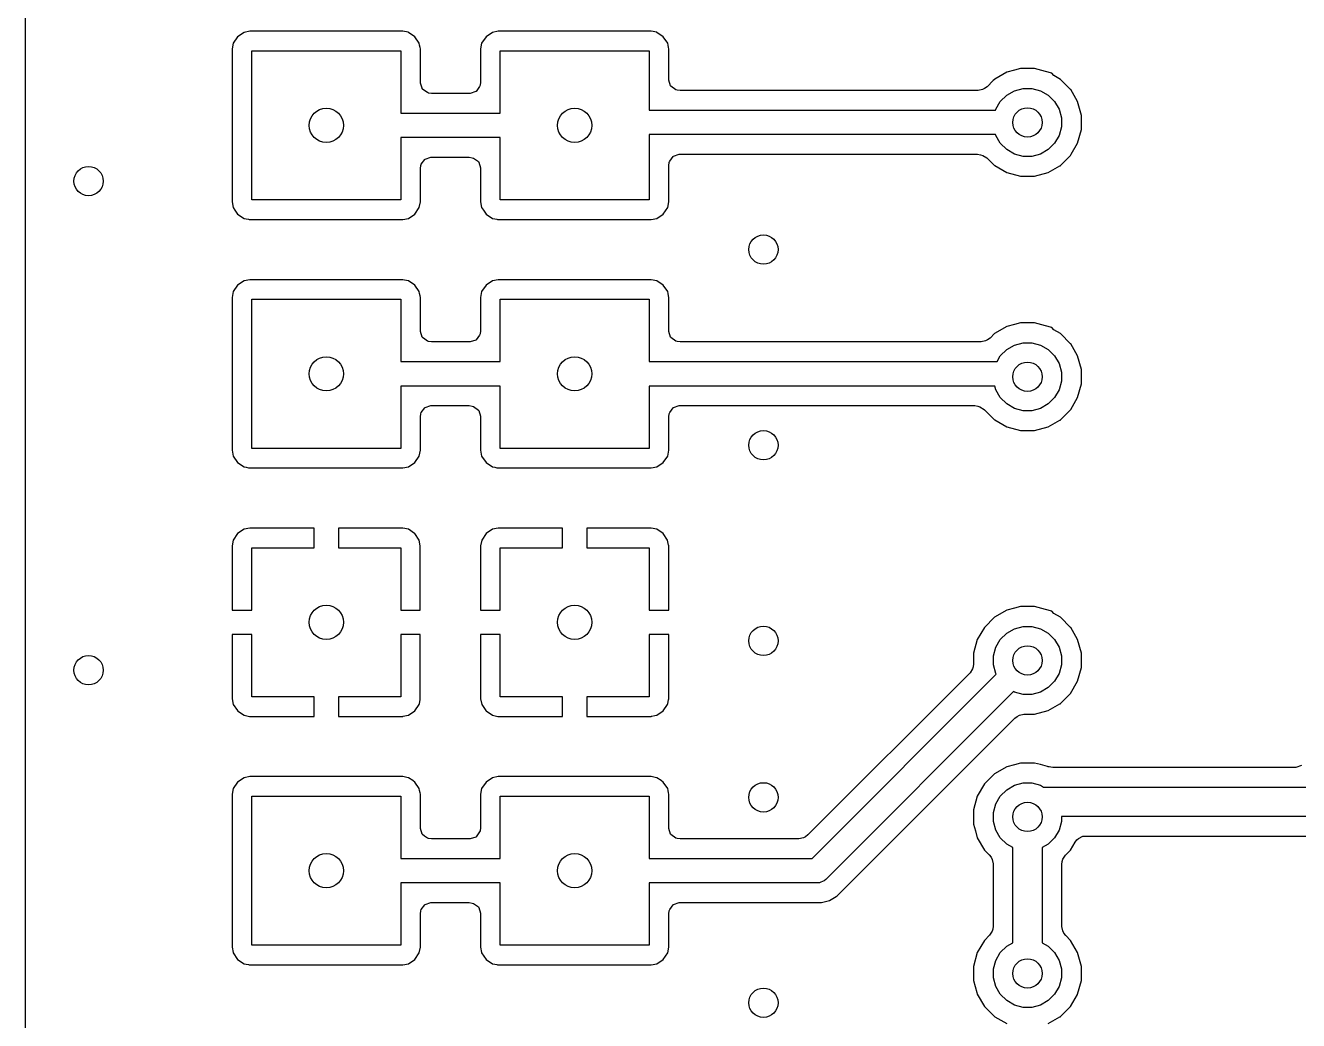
# Model space of a CAD drawing. Header units: inches. Extents: x 4.87 to 6.82, y -5.11 to -3.16.
# Drawn here: x 4.868 to 5.381, y -4.637 to -4.237 of the extents above; entities that cross this region are included whole.
import ezdxf

# ---------------------------------------------------------------- set-up
doc = ezdxf.new("R2010")
doc.units = ezdxf.units.IN
doc.header["$MEASUREMENT"] = 0
doc.layers.add('BLACK', color=250, linetype='CONTINUOUS')

msp = doc.modelspace()

# ---------------------------------------------------------------- linework, layer by layer
at = {"layer": 'BLACK', "linetype": 'CONTINUOUS'}
for p, q in [((4.86829, -4.24599), (4.86829, -4.14599)), ((4.95368, -4.24108), (4.95193, -4.24369)), ((4.95629, -4.23934), (4.95368, -4.24108)), ((4.95368, -4.24108), (4.95368, -4.24108)), ((4.95859, -4.23888), (4.95629, -4.23934)), ((4.95629, -4.23934), (4.95629, -4.23934)), ((5.02015, -4.23888), (4.95859, -4.23888)), ((4.95859, -4.23888), (4.95859, -4.23888)), ((4.95859, -4.23888), (4.95859, -4.23888)), ((5.02238, -4.23932), (5.02015, -4.23888)), ((5.02015, -4.23888), (5.02015, -4.23888)), ((5.02015, -4.23888), (5.02015, -4.23888)), ((5.02015, -4.23888), (5.02015, -4.23888)), ((5.02015, -4.23888), (5.02015, -4.23888)), ((5.02244, -4.23933), (5.02238, -4.23932)), ((5.02245, -4.23934), (5.02244, -4.23933)), ((5.02506, -4.24108), (5.02245, -4.23934)), ((5.02245, -4.23934), (5.02245, -4.23934)), ((5.02681, -4.24369), (5.02506, -4.24108)), ((5.02506, -4.24108), (5.02506, -4.24108)), ((5.02506, -4.24108), (5.02506, -4.24108)), ((5.05368, -4.24108), (5.05193, -4.24369)), ((5.05629, -4.23934), (5.05368, -4.24108)), ((5.05368, -4.24108), (5.05368, -4.24108)), ((5.05859, -4.23888), (5.05629, -4.23934)), ((5.05629, -4.23934), (5.05629, -4.23934)), ((5.12015, -4.23888), (5.05859, -4.23888)), ((5.05859, -4.23888), (5.05859, -4.23888)), ((5.05859, -4.23888), (5.05859, -4.23888)), ((5.12238, -4.23932), (5.12015, -4.23888)), ((5.12015, -4.23888), (5.12015, -4.23888)), ((5.12015, -4.23888), (5.12015, -4.23888)), ((5.12015, -4.23888), (5.12015, -4.23888)), ((5.12015, -4.23888), (5.12015, -4.23888)), ((5.12244, -4.23933), (5.12238, -4.23932)), ((5.12245, -4.23934), (5.12244, -4.23933)), ((5.12506, -4.24108), (5.12245, -4.23934)), ((5.12245, -4.23934), (5.12245, -4.23934)), ((5.12681, -4.24369), (5.12506, -4.24108)), ((5.12506, -4.24108), (5.12506, -4.24108)), ((5.12506, -4.24108), (5.12506, -4.24108)), ((4.86829, -4.34599), (4.86829, -4.24599)), ((4.95193, -4.24369), (4.95148, -4.24599)), ((4.95148, -4.24599), (4.95148, -4.30755)), ((4.95193, -4.24369), (4.95193, -4.24369)), ((4.95937, -4.30677), (4.95937, -4.24677)), ((4.95937, -4.24677), (5.01937, -4.24677)), ((5.01937, -4.24677), (5.01937, -4.27185)), ((5.02695, -4.24444), (5.02681, -4.24369)), ((5.02715, -4.24544), (5.02695, -4.24444)), ((5.02726, -4.24599), (5.02715, -4.24544)), ((5.02715, -4.24544), (5.02715, -4.24544)), ((5.02726, -4.25973), (5.02726, -4.24599)), ((5.02726, -4.24599), (5.02726, -4.24599)), ((5.02726, -4.24599), (5.02726, -4.24599)), ((5.05193, -4.24369), (5.05148, -4.24599)), ((5.05148, -4.24599), (5.05148, -4.25944)), ((5.05193, -4.24369), (5.05193, -4.24369)), ((5.05937, -4.27185), (5.05937, -4.24677)), ((5.05937, -4.24677), (5.11937, -4.24677)), ((5.11937, -4.24677), (5.11937, -4.27067)), ((5.12695, -4.24444), (5.12681, -4.24369)), ((5.12715, -4.24544), (5.12695, -4.24444)), ((5.12726, -4.24599), (5.12715, -4.24544)), ((5.12715, -4.24544), (5.12715, -4.24544)), ((5.12726, -4.25855), (5.12726, -4.24599)), ((5.12726, -4.24599), (5.12726, -4.24599)), ((5.12726, -4.24599), (5.12726, -4.24599)), ((5.12801, -4.26084), (5.12726, -4.25855)), ((5.25835, -4.25825), (5.25788, -4.25871)), ((5.25845, -4.25819), (5.25835, -4.25825)), ((5.25835, -4.25825), (5.25835, -4.25825)), ((5.25835, -4.25825), (5.25835, -4.25825)), ((5.25835, -4.25825), (5.25835, -4.25825)), ((5.26329, -4.25539), (5.25845, -4.25819)), ((5.25845, -4.25819), (5.25845, -4.25819)), ((5.26637, -4.25457), (5.26329, -4.25539)), ((5.26329, -4.25539), (5.26329, -4.25539)), ((5.2688, -4.25392), (5.26637, -4.25457)), ((5.26637, -4.25457), (5.26637, -4.25457)), ((5.27451, -4.25392), (5.2688, -4.25392)), ((5.27885, -4.25508), (5.27451, -4.25392)), ((5.27451, -4.25392), (5.27451, -4.25392)), ((5.28145, -4.25578), (5.27885, -4.25508)), ((5.27885, -4.25508), (5.27885, -4.25508)), ((5.28227, -4.2567), (5.28145, -4.25578)), ((5.28496, -4.25825), (5.28227, -4.2567)), ((5.289, -4.26228), (5.28496, -4.25825)), ((5.28496, -4.25825), (5.28496, -4.25825)), ((5.28496, -4.25825), (5.28496, -4.25825)), ((5.02794, -4.26183), (5.02726, -4.25973)), ((5.02801, -4.26203), (5.02794, -4.26183)), ((5.02813, -4.26219), (5.02801, -4.26203)), ((5.02903, -4.26284), (5.02813, -4.26219)), ((5.02813, -4.26219), (5.02813, -4.26219)), ((5.03007, -4.2636), (5.02903, -4.26284)), ((5.03057, -4.26377), (5.03007, -4.2636)), ((5.03007, -4.2636), (5.03007, -4.2636)), ((5.03007, -4.2636), (5.03007, -4.2636)), ((5.03007, -4.2636), (5.03007, -4.2636)), ((5.03178, -4.26396), (5.03057, -4.26377)), ((5.04955, -4.26321), (5.04725, -4.26396)), ((5.04971, -4.26309), (5.04955, -4.26321)), ((5.05112, -4.26115), (5.04971, -4.26309)), ((5.05129, -4.26065), (5.05112, -4.26115)), ((5.05148, -4.25944), (5.05129, -4.26065)), ((5.12813, -4.26101), (5.12801, -4.26084)), ((5.13007, -4.26242), (5.12813, -4.26101)), ((5.12813, -4.26101), (5.12813, -4.26101)), ((5.13057, -4.26258), (5.13007, -4.26242)), ((5.13178, -4.26278), (5.13057, -4.26258)), ((5.25178, -4.26278), (5.13178, -4.26278)), ((5.25355, -4.26235), (5.25178, -4.26278)), ((5.25441, -4.26191), (5.25355, -4.26235)), ((5.2554, -4.2612), (5.25441, -4.26191)), ((5.25788, -4.25871), (5.2554, -4.2612)), ((5.25788, -4.25871), (5.25788, -4.25871)), ((5.26327, -4.26466), (5.26638, -4.26286)), ((5.26638, -4.26286), (5.26985, -4.26193)), ((5.26985, -4.26193), (5.27345, -4.26193)), ((5.27345, -4.26193), (5.27693, -4.26286)), ((5.27693, -4.26286), (5.28004, -4.26466)), ((5.28905, -4.26238), (5.289, -4.26228)), ((5.289, -4.26228), (5.289, -4.26228)), ((5.289, -4.26228), (5.289, -4.26228)), ((5.29179, -4.26712), (5.28905, -4.26238)), ((5.28905, -4.26238), (5.28905, -4.26238)), ((5.04725, -4.26396), (5.03178, -4.26396)), ((5.25892, -4.27032), (5.26072, -4.2672)), ((5.26072, -4.2672), (5.26327, -4.26466)), ((5.28004, -4.26466), (5.28259, -4.2672)), ((5.28259, -4.2672), (5.28438, -4.27032)), ((5.29184, -4.2672), (5.29179, -4.26712)), ((5.29185, -4.26722), (5.29184, -4.2672)), ((5.29333, -4.27274), (5.29185, -4.26722)), ((5.29185, -4.26722), (5.29185, -4.26722)), ((5.29185, -4.26722), (5.29185, -4.26722)), ((5.29185, -4.26722), (5.29185, -4.26722)), ((5.01937, -4.27185), (5.05937, -4.27185)), ((5.11937, -4.27067), (5.25883, -4.27067)), ((5.25883, -4.27067), (5.25892, -4.27032)), ((5.28438, -4.27032), (5.28532, -4.27379)), ((5.28532, -4.27379), (5.28532, -4.27739)), ((5.29333, -4.27844), (5.29333, -4.27274)), ((5.28532, -4.27739), (5.28438, -4.28086)), ((5.29185, -4.28396), (5.29333, -4.27844)), ((5.05937, -4.28169), (5.01937, -4.28169)), ((5.01937, -4.28169), (5.01937, -4.30677)), ((5.05937, -4.30677), (5.05937, -4.28169)), ((5.25883, -4.28051), (5.11937, -4.28051)), ((5.11937, -4.28051), (5.11937, -4.30677)), ((5.25892, -4.28086), (5.25883, -4.28051)), ((5.26072, -4.28398), (5.25892, -4.28086)), ((5.26327, -4.28652), (5.26072, -4.28398)), ((5.28259, -4.28398), (5.28004, -4.28652)), ((5.28438, -4.28086), (5.28259, -4.28398)), ((5.28928, -4.28841), (5.29185, -4.28396)), ((5.29185, -4.28396), (5.29185, -4.28396)), ((5.29185, -4.28396), (5.29185, -4.28396)), ((5.12762, -4.29122), (5.12903, -4.28927)), ((5.12903, -4.28927), (5.12906, -4.28925)), ((5.12906, -4.28925), (5.1292, -4.28915)), ((5.1292, -4.28915), (5.13149, -4.28841)), ((5.13149, -4.28841), (5.25159, -4.28841)), ((5.25159, -4.28841), (5.25279, -4.2886)), ((5.25279, -4.2886), (5.2537, -4.28889)), ((5.2537, -4.28889), (5.25526, -4.28984)), ((5.26638, -4.28832), (5.26327, -4.28652)), ((5.26985, -4.28925), (5.26638, -4.28832)), ((5.27345, -4.28925), (5.26985, -4.28925)), ((5.27693, -4.28832), (5.27345, -4.28925)), ((5.28004, -4.28652), (5.27693, -4.28832)), ((5.28532, -4.29257), (5.289, -4.2889)), ((5.289, -4.2889), (5.28928, -4.28841)), ((5.02726, -4.2941), (5.02745, -4.2929)), ((5.02726, -4.30755), (5.02726, -4.2941)), ((5.02745, -4.2929), (5.02756, -4.29257)), ((5.02756, -4.29257), (5.02762, -4.2924)), ((5.02762, -4.2924), (5.02903, -4.29045)), ((5.02903, -4.29045), (5.02906, -4.29043)), ((5.02906, -4.29043), (5.0292, -4.29033)), ((5.0292, -4.29033), (5.03149, -4.28959)), ((5.03149, -4.28959), (5.04696, -4.28959)), ((5.04696, -4.28959), (5.04817, -4.28978)), ((5.04817, -4.28978), (5.04867, -4.28994)), ((5.04867, -4.28994), (5.05061, -4.29136)), ((5.05061, -4.29136), (5.05073, -4.29152)), ((5.05073, -4.29152), (5.05148, -4.29381)), ((5.05148, -4.29381), (5.05148, -4.30755)), ((5.12726, -4.29292), (5.12745, -4.29172)), ((5.12726, -4.30755), (5.12726, -4.29292)), ((5.12745, -4.29172), (5.12757, -4.29136)), ((5.12757, -4.29136), (5.12762, -4.29122)), ((5.25526, -4.28984), (5.25835, -4.29293)), ((5.25835, -4.29293), (5.25837, -4.29295)), ((5.25837, -4.29295), (5.25845, -4.29299)), ((5.25845, -4.29299), (5.26329, -4.29579)), ((5.28002, -4.29579), (5.28472, -4.29307)), ((5.28472, -4.29307), (5.28483, -4.29302)), ((5.28483, -4.29302), (5.28486, -4.293)), ((5.28486, -4.293), (5.28506, -4.29288)), ((5.28506, -4.29288), (5.28511, -4.29285)), ((5.28511, -4.29285), (5.28532, -4.29257)), ((5.26329, -4.29579), (5.26329, -4.29579)), ((5.26329, -4.29579), (5.26329, -4.29579)), ((5.26329, -4.29579), (5.2688, -4.29726)), ((5.2688, -4.29726), (5.2688, -4.29726)), ((5.2688, -4.29726), (5.27451, -4.29726)), ((5.27451, -4.29726), (5.28002, -4.29579)), ((5.27451, -4.29726), (5.27451, -4.29726)), ((5.28002, -4.29579), (5.28002, -4.29579)), ((5.28002, -4.29579), (5.28002, -4.29579)), ((5.28002, -4.29579), (5.28002, -4.29579)), ((4.95148, -4.30755), (4.95193, -4.30985)), ((4.95193, -4.30985), (4.95193, -4.30985)), ((4.95193, -4.30985), (4.95193, -4.30985)), ((4.95193, -4.30985), (4.95193, -4.30985)), ((4.95193, -4.30985), (4.95193, -4.30985)), ((4.95193, -4.30985), (4.95263, -4.31089)), ((5.01937, -4.30677), (4.95937, -4.30677)), ((5.02506, -4.31246), (5.02681, -4.30985)), ((5.02681, -4.30985), (5.02726, -4.30755)), ((5.05148, -4.30755), (5.05193, -4.30985)), ((5.05193, -4.30985), (5.05193, -4.30985)), ((5.05193, -4.30985), (5.05193, -4.30985)), ((5.05193, -4.30985), (5.05193, -4.30985)), ((5.05193, -4.30985), (5.05193, -4.30985)), ((5.05193, -4.30985), (5.05263, -4.31089)), ((5.11937, -4.30677), (5.05937, -4.30677)), ((5.12506, -4.31246), (5.12681, -4.30985)), ((5.12681, -4.30985), (5.12726, -4.30755)), ((4.95263, -4.31089), (4.95368, -4.31246)), ((4.95368, -4.31246), (4.95629, -4.31421)), ((4.95629, -4.31421), (4.95717, -4.31438)), ((4.95717, -4.31438), (4.95804, -4.31456)), ((4.95804, -4.31456), (4.95804, -4.31456)), ((4.95804, -4.31456), (4.95835, -4.31462)), ((4.95835, -4.31462), (4.95844, -4.31464)), ((4.95844, -4.31464), (4.95852, -4.31465)), ((4.95852, -4.31465), (4.95859, -4.31467)), ((4.95859, -4.31467), (4.95859, -4.31467)), ((4.95859, -4.31467), (4.95859, -4.31467)), ((4.95859, -4.31467), (5.02015, -4.31467)), ((5.02015, -4.31467), (5.02245, -4.31421)), ((5.02015, -4.31467), (5.02015, -4.31467)), ((5.02245, -4.31421), (5.02506, -4.31246)), ((5.05263, -4.31089), (5.05368, -4.31246)), ((5.05368, -4.31246), (5.05629, -4.31421)), ((5.05629, -4.31421), (5.05717, -4.31438)), ((5.05717, -4.31438), (5.05804, -4.31456)), ((5.05804, -4.31456), (5.05804, -4.31456)), ((5.05804, -4.31456), (5.05835, -4.31462)), ((5.05835, -4.31462), (5.05844, -4.31464)), ((5.05844, -4.31464), (5.05852, -4.31465)), ((5.05852, -4.31465), (5.05859, -4.31467)), ((5.05859, -4.31467), (5.05859, -4.31467)), ((5.05859, -4.31467), (5.05859, -4.31467)), ((5.05859, -4.31467), (5.12015, -4.31467)), ((5.12015, -4.31467), (5.12245, -4.31421)), ((5.12015, -4.31467), (5.12015, -4.31467)), ((5.12245, -4.31421), (5.12506, -4.31246)), ((4.95629, -4.33934), (4.95368, -4.34108)), ((4.95859, -4.33888), (4.95629, -4.33934)), ((4.95629, -4.33934), (4.95629, -4.33934)), ((5.02015, -4.33888), (4.95859, -4.33888)), ((4.95859, -4.33888), (4.95859, -4.33888)), ((4.95859, -4.33888), (4.95859, -4.33888)), ((5.02238, -4.33932), (5.02015, -4.33888)), ((5.02015, -4.33888), (5.02015, -4.33888)), ((5.02015, -4.33888), (5.02015, -4.33888)), ((5.02015, -4.33888), (5.02015, -4.33888)), ((5.02015, -4.33888), (5.02015, -4.33888)), ((5.02244, -4.33933), (5.02238, -4.33932)), ((5.02245, -4.33934), (5.02244, -4.33933)), ((5.02506, -4.34108), (5.02245, -4.33934)), ((5.02245, -4.33934), (5.02245, -4.33934)), ((5.05629, -4.33934), (5.05368, -4.34108)), ((5.05859, -4.33888), (5.05629, -4.33934)), ((5.05629, -4.33934), (5.05629, -4.33934)), ((5.12015, -4.33888), (5.05859, -4.33888)), ((5.05859, -4.33888), (5.05859, -4.33888)), ((5.05859, -4.33888), (5.05859, -4.33888)), ((5.12238, -4.33932), (5.12015, -4.33888)), ((5.12015, -4.33888), (5.12015, -4.33888)), ((5.12015, -4.33888), (5.12015, -4.33888)), ((5.12015, -4.33888), (5.12015, -4.33888)), ((5.12015, -4.33888), (5.12015, -4.33888)), ((5.12244, -4.33933), (5.12238, -4.33932)), ((5.12245, -4.33934), (5.12244, -4.33933)), ((5.12506, -4.34108), (5.12245, -4.33934)), ((5.12245, -4.33934), (5.12245, -4.33934)), ((4.95193, -4.34369), (4.95148, -4.34599)), ((4.95368, -4.34108), (4.95193, -4.34369)), ((4.95193, -4.34369), (4.95193, -4.34369)), ((4.95368, -4.34108), (4.95368, -4.34108)), ((5.02681, -4.34369), (5.02506, -4.34108)), ((5.02506, -4.34108), (5.02506, -4.34108)), ((5.02506, -4.34108), (5.02506, -4.34108)), ((5.02695, -4.34444), (5.02681, -4.34369)), ((5.02715, -4.34544), (5.02695, -4.34444)), ((5.02726, -4.34599), (5.02715, -4.34544)), ((5.02715, -4.34544), (5.02715, -4.34544)), ((5.05193, -4.34369), (5.05148, -4.34599)), ((5.05368, -4.34108), (5.05193, -4.34369)), ((5.05193, -4.34369), (5.05193, -4.34369)), ((5.05368, -4.34108), (5.05368, -4.34108)), ((5.12681, -4.34369), (5.12506, -4.34108)), ((5.12506, -4.34108), (5.12506, -4.34108)), ((5.12506, -4.34108), (5.12506, -4.34108)), ((5.12695, -4.34444), (5.12681, -4.34369)), ((5.12715, -4.34544), (5.12695, -4.34444)), ((5.12726, -4.34599), (5.12715, -4.34544)), ((5.12715, -4.34544), (5.12715, -4.34544)), ((4.86829, -4.446), (4.86829, -4.34599)), ((4.95148, -4.34599), (4.95148, -4.40755)), ((4.95937, -4.40677), (4.95937, -4.34677)), ((4.95937, -4.34677), (5.01937, -4.34677)), ((5.01937, -4.34677), (5.01937, -4.37185)), ((5.02726, -4.35973), (5.02726, -4.34599)), ((5.02726, -4.34599), (5.02726, -4.34599)), ((5.02726, -4.34599), (5.02726, -4.34599)), ((5.05148, -4.34599), (5.05148, -4.35944)), ((5.05937, -4.37185), (5.05937, -4.34677)), ((5.05937, -4.34677), (5.11937, -4.34677)), ((5.11937, -4.34677), (5.11937, -4.37185)), ((5.12726, -4.35973), (5.12726, -4.34599)), ((5.12726, -4.34599), (5.12726, -4.34599)), ((5.12726, -4.34599), (5.12726, -4.34599)), ((5.02801, -4.36203), (5.02726, -4.35973)), ((5.05112, -4.36115), (5.04971, -4.36309)), ((5.05129, -4.36065), (5.05112, -4.36115)), ((5.05148, -4.35944), (5.05129, -4.36065)), ((5.12801, -4.36203), (5.12726, -4.35973)), ((5.25835, -4.36061), (5.25658, -4.36238)), ((5.26329, -4.35776), (5.25835, -4.36061)), ((5.25835, -4.36061), (5.25835, -4.36061)), ((5.26637, -4.35693), (5.26329, -4.35776)), ((5.26329, -4.35776), (5.26329, -4.35776)), ((5.2688, -4.35628), (5.26637, -4.35693)), ((5.26637, -4.35693), (5.26637, -4.35693)), ((5.27451, -4.35628), (5.2688, -4.35628)), ((5.27885, -4.35744), (5.27451, -4.35628)), ((5.27451, -4.35628), (5.27451, -4.35628)), ((5.28145, -4.35814), (5.27885, -4.35744)), ((5.27885, -4.35744), (5.27885, -4.35744)), ((5.28227, -4.35906), (5.28145, -4.35814)), ((5.28496, -4.36061), (5.28227, -4.35906)), ((5.289, -4.36465), (5.28496, -4.36061)), ((5.28496, -4.36061), (5.28496, -4.36061)), ((5.28496, -4.36061), (5.28496, -4.36061)), ((5.02813, -4.36219), (5.02801, -4.36203)), ((5.02903, -4.36284), (5.02813, -4.36219)), ((5.02813, -4.36219), (5.02813, -4.36219)), ((5.03007, -4.3636), (5.02903, -4.36284)), ((5.03057, -4.36377), (5.03007, -4.3636)), ((5.03007, -4.3636), (5.03007, -4.3636)), ((5.03007, -4.3636), (5.03007, -4.3636)), ((5.03007, -4.3636), (5.03007, -4.3636)), ((5.03178, -4.36396), (5.03057, -4.36377)), ((5.04725, -4.36396), (5.03178, -4.36396)), ((5.04955, -4.36321), (5.04725, -4.36396)), ((5.04971, -4.36309), (5.04955, -4.36321)), ((5.12813, -4.36219), (5.12801, -4.36203)), ((5.13007, -4.3636), (5.12813, -4.36219)), ((5.12813, -4.36219), (5.12813, -4.36219)), ((5.13057, -4.36377), (5.13007, -4.3636)), ((5.13178, -4.36396), (5.13057, -4.36377)), ((5.25296, -4.36396), (5.13178, -4.36396)), ((5.25473, -4.36353), (5.25296, -4.36396)), ((5.25559, -4.3631), (5.25473, -4.36353)), ((5.25658, -4.36238), (5.25559, -4.3631)), ((5.26327, -4.36702), (5.26638, -4.36522)), ((5.26638, -4.36522), (5.26985, -4.36429)), ((5.26985, -4.36429), (5.27345, -4.36429)), ((5.27345, -4.36429), (5.27693, -4.36522)), ((5.27693, -4.36522), (5.28004, -4.36702)), ((5.28905, -4.36475), (5.289, -4.36465)), ((5.289, -4.36465), (5.289, -4.36465)), ((5.289, -4.36465), (5.289, -4.36465)), ((5.29179, -4.36948), (5.28905, -4.36475)), ((5.28905, -4.36475), (5.28905, -4.36475)), ((5.2594, -4.37185), (5.26072, -4.36956)), ((5.26072, -4.36956), (5.26327, -4.36702)), ((5.28004, -4.36702), (5.28259, -4.36956)), ((5.28259, -4.36956), (5.28438, -4.37268)), ((5.29184, -4.36956), (5.29179, -4.36948)), ((5.29185, -4.36959), (5.29184, -4.36956)), ((5.29333, -4.3751), (5.29185, -4.36959)), ((5.29185, -4.36959), (5.29185, -4.36959)), ((5.29185, -4.36959), (5.29185, -4.36959)), ((5.29185, -4.36959), (5.29185, -4.36959)), ((5.01937, -4.37185), (5.05937, -4.37185)), ((5.11937, -4.37185), (5.2594, -4.37185)), ((5.28438, -4.37268), (5.28532, -4.37615)), ((5.28532, -4.37615), (5.28532, -4.37975)), ((5.29333, -4.38081), (5.29333, -4.3751)), ((5.28532, -4.37975), (5.28438, -4.38323)), ((5.29185, -4.38632), (5.29333, -4.38081)), ((5.05937, -4.38169), (5.01937, -4.38169)), ((5.01937, -4.38169), (5.01937, -4.40677)), ((5.05937, -4.40677), (5.05937, -4.38169)), ((5.25851, -4.38169), (5.11937, -4.38169)), ((5.11937, -4.38169), (5.11937, -4.40677)), ((5.25892, -4.38323), (5.25851, -4.38169)), ((5.26072, -4.38634), (5.25892, -4.38323)), ((5.26327, -4.38888), (5.26072, -4.38634)), ((5.28259, -4.38634), (5.28004, -4.38888)), ((5.28438, -4.38323), (5.28259, -4.38634)), ((5.28907, -4.39113), (5.29185, -4.38632)), ((5.29185, -4.38632), (5.29185, -4.38632)), ((5.29185, -4.38632), (5.29185, -4.38632)), ((5.02762, -4.3924), (5.02903, -4.39045)), ((5.02903, -4.39045), (5.02906, -4.39043)), ((5.02906, -4.39043), (5.0292, -4.39033)), ((5.0292, -4.39033), (5.03149, -4.38959)), ((5.03149, -4.38959), (5.04696, -4.38959)), ((5.04696, -4.38959), (5.04817, -4.38978)), ((5.04817, -4.38978), (5.04867, -4.38994)), ((5.04867, -4.38994), (5.05061, -4.39136)), ((5.05061, -4.39136), (5.05073, -4.39152)), ((5.05073, -4.39152), (5.05148, -4.39381)), ((5.12762, -4.3924), (5.12903, -4.39045)), ((5.12903, -4.39045), (5.12906, -4.39043)), ((5.12906, -4.39043), (5.1292, -4.39033)), ((5.1292, -4.39033), (5.13149, -4.38959)), ((5.13149, -4.38959), (5.25049, -4.38959)), ((5.25049, -4.38959), (5.25169, -4.38978)), ((5.25169, -4.38978), (5.25252, -4.39005)), ((5.25252, -4.39005), (5.25417, -4.39113)), ((5.25417, -4.39113), (5.25417, -4.39112)), ((5.25417, -4.39112), (5.25421, -4.39116)), ((5.25421, -4.39116), (5.25424, -4.39118)), ((5.25424, -4.39118), (5.25427, -4.39121)), ((5.25427, -4.39121), (5.2543, -4.39125)), ((5.2543, -4.39125), (5.25431, -4.39126)), ((5.25431, -4.39126), (5.25431, -4.39126)), ((5.25431, -4.39126), (5.25431, -4.39126)), ((5.25431, -4.39126), (5.25431, -4.39126)), ((5.25431, -4.39126), (5.25835, -4.3953)), ((5.26638, -4.39068), (5.26327, -4.38888)), ((5.26985, -4.39161), (5.26638, -4.39068)), ((5.27345, -4.39161), (5.26985, -4.39161)), ((5.27693, -4.39068), (5.27345, -4.39161)), ((5.28004, -4.38888), (5.27693, -4.39068)), ((5.28532, -4.39493), (5.289, -4.39126)), ((5.289, -4.39126), (5.28907, -4.39113)), ((5.02726, -4.3941), (5.02745, -4.3929)), ((5.02726, -4.40755), (5.02726, -4.3941)), ((5.02745, -4.3929), (5.02762, -4.3924)), ((5.05148, -4.39381), (5.05148, -4.40755)), ((5.12726, -4.3941), (5.12745, -4.3929)), ((5.12726, -4.40755), (5.12726, -4.3941)), ((5.12745, -4.3929), (5.12762, -4.3924)), ((5.25835, -4.3953), (5.25835, -4.3953)), ((5.25835, -4.3953), (5.25835, -4.3953)), ((5.25835, -4.3953), (5.25837, -4.39531)), ((5.25837, -4.39531), (5.25845, -4.39535)), ((5.25845, -4.39535), (5.26329, -4.39815)), ((5.28002, -4.39815), (5.28472, -4.39544)), ((5.28472, -4.39544), (5.28483, -4.39538)), ((5.28483, -4.39538), (5.28486, -4.39536)), ((5.28486, -4.39536), (5.28506, -4.39524)), ((5.28506, -4.39524), (5.28511, -4.39521)), ((5.28511, -4.39521), (5.28532, -4.39493)), ((5.26329, -4.39815), (5.26329, -4.39815)), ((5.26329, -4.39815), (5.26329, -4.39815)), ((5.26329, -4.39815), (5.2688, -4.39963)), ((5.2688, -4.39963), (5.2688, -4.39963)), ((5.2688, -4.39963), (5.27451, -4.39963)), ((5.27451, -4.39963), (5.28002, -4.39815)), ((5.27451, -4.39963), (5.27451, -4.39963)), ((5.28002, -4.39815), (5.28002, -4.39815)), ((5.28002, -4.39815), (5.28002, -4.39815)), ((5.28002, -4.39815), (5.28002, -4.39815)), ((5.01937, -4.40677), (4.95937, -4.40677)), ((5.11937, -4.40677), (5.05937, -4.40677)), ((4.95148, -4.40755), (4.95148, -4.40755)), ((4.95148, -4.40755), (4.95193, -4.40985)), ((4.95193, -4.40985), (4.95193, -4.40985)), ((4.95193, -4.40985), (4.95368, -4.41246)), ((5.02506, -4.41246), (5.02681, -4.40985)), ((5.02681, -4.40985), (5.02726, -4.40755)), ((5.05148, -4.40755), (5.05148, -4.40755)), ((5.05148, -4.40755), (5.05193, -4.40985)), ((5.05193, -4.40985), (5.05193, -4.40985)), ((5.05193, -4.40985), (5.05368, -4.41246)), ((5.12506, -4.41246), (5.12681, -4.40985)), ((5.12681, -4.40985), (5.12726, -4.40755)), ((4.95368, -4.41246), (4.95629, -4.41421)), ((4.95629, -4.41421), (4.95717, -4.41438)), ((4.95717, -4.41438), (4.95804, -4.41456)), ((4.95804, -4.41456), (4.95804, -4.41456)), ((4.95804, -4.41456), (4.95835, -4.41462)), ((4.95835, -4.41462), (4.95844, -4.41464)), ((4.95844, -4.41464), (4.95852, -4.41465)), ((4.95852, -4.41465), (4.95859, -4.41467)), ((4.95859, -4.41467), (4.95859, -4.41467)), ((4.95859, -4.41467), (4.95859, -4.41467)), ((4.95859, -4.41467), (5.02015, -4.41467)), ((5.02015, -4.41467), (5.02245, -4.41421)), ((5.02015, -4.41467), (5.02015, -4.41467)), ((5.02245, -4.41421), (5.02506, -4.41246)), ((5.05368, -4.41246), (5.05629, -4.41421)), ((5.05629, -4.41421), (5.05717, -4.41438)), ((5.05717, -4.41438), (5.05804, -4.41456)), ((5.05804, -4.41456), (5.05804, -4.41456)), ((5.05804, -4.41456), (5.05835, -4.41462)), ((5.05835, -4.41462), (5.05844, -4.41464)), ((5.05844, -4.41464), (5.05852, -4.41465)), ((5.05852, -4.41465), (5.05859, -4.41467)), ((5.05859, -4.41467), (5.05859, -4.41467)), ((5.05859, -4.41467), (5.05859, -4.41467)), ((5.05859, -4.41467), (5.12015, -4.41467)), ((5.12015, -4.41467), (5.12245, -4.41421)), ((5.12015, -4.41467), (5.12015, -4.41467)), ((5.12245, -4.41421), (5.12506, -4.41246)), ((4.95369, -4.44109), (4.95195, -4.4437)), ((4.9563, -4.43935), (4.95369, -4.44109)), ((4.95369, -4.44109), (4.95369, -4.44109)), ((4.95859, -4.4389), (4.9563, -4.43935)), ((4.9563, -4.43935), (4.9563, -4.43935)), ((4.98445, -4.4389), (4.95859, -4.4389)), ((4.98445, -4.44677), (4.98445, -4.4389)), ((4.98445, -4.4389), (4.98445, -4.4389)), ((4.98445, -4.4389), (4.98445, -4.4389)), ((4.98445, -4.4389), (4.98445, -4.4389)), ((4.99429, -4.4389), (4.99429, -4.4389)), ((4.99429, -4.4389), (4.99429, -4.44677)), ((5.02015, -4.4389), (4.99429, -4.4389)), ((4.99429, -4.4389), (4.99429, -4.4389)), ((5.02244, -4.43935), (5.02015, -4.4389)), ((5.02015, -4.4389), (5.02015, -4.4389)), ((5.02493, -4.44102), (5.02244, -4.43935)), ((5.02244, -4.43935), (5.02244, -4.43935)), ((5.02505, -4.44109), (5.02493, -4.44102)), ((5.02679, -4.4437), (5.02505, -4.44109)), ((5.02505, -4.44109), (5.02505, -4.44109)), ((5.05369, -4.44109), (5.05195, -4.4437)), ((5.0563, -4.43935), (5.05369, -4.44109)), ((5.05369, -4.44109), (5.05369, -4.44109)), ((5.05859, -4.4389), (5.0563, -4.43935)), ((5.0563, -4.43935), (5.0563, -4.43935)), ((5.08445, -4.4389), (5.05859, -4.4389)), ((5.08445, -4.44677), (5.08445, -4.4389)), ((5.08445, -4.4389), (5.08445, -4.4389)), ((5.08445, -4.4389), (5.08445, -4.4389)), ((5.08445, -4.4389), (5.08445, -4.4389)), ((5.09429, -4.4389), (5.09429, -4.4389)), ((5.09429, -4.4389), (5.09429, -4.44677)), ((5.12015, -4.4389), (5.09429, -4.4389)), ((5.09429, -4.4389), (5.09429, -4.4389)), ((5.12244, -4.43935), (5.12015, -4.4389)), ((5.12015, -4.4389), (5.12015, -4.4389)), ((5.12493, -4.44102), (5.12244, -4.43935)), ((5.12244, -4.43935), (5.12244, -4.43935)), ((5.12505, -4.44109), (5.12493, -4.44102)), ((5.12679, -4.4437), (5.12505, -4.44109)), ((5.12505, -4.44109), (5.12505, -4.44109)), ((4.86829, -4.54599), (4.86829, -4.446)), ((4.95195, -4.4437), (4.9515, -4.446)), ((4.9515, -4.446), (4.9515, -4.47185)), ((4.9515, -4.446), (4.9515, -4.446)), ((4.95195, -4.4437), (4.95195, -4.4437)), ((4.95937, -4.47185), (4.95937, -4.44677)), ((4.95937, -4.44677), (4.98445, -4.44677)), ((4.99429, -4.44677), (5.01937, -4.44677)), ((5.01937, -4.44677), (5.01937, -4.47185)), ((5.02724, -4.446), (5.02679, -4.4437)), ((5.02724, -4.47185), (5.02724, -4.446)), ((5.02724, -4.446), (5.02724, -4.446)), ((5.02724, -4.446), (5.02724, -4.446)), ((5.05195, -4.4437), (5.0515, -4.446)), ((5.0515, -4.446), (5.0515, -4.47185)), ((5.0515, -4.446), (5.0515, -4.446)), ((5.05195, -4.4437), (5.05195, -4.4437)), ((5.05937, -4.47185), (5.05937, -4.44677)), ((5.05937, -4.44677), (5.08445, -4.44677)), ((5.09429, -4.44677), (5.11937, -4.44677)), ((5.11937, -4.44677), (5.11937, -4.47185)), ((5.12718, -4.4457), (5.12679, -4.4437)), ((5.1272, -4.44576), (5.12718, -4.4457)), ((5.12722, -4.44584), (5.1272, -4.44576)), ((5.12724, -4.446), (5.12722, -4.44584)), ((5.12724, -4.47185), (5.12724, -4.446)), ((5.12724, -4.446), (5.12724, -4.446)), ((4.9515, -4.47185), (4.9515, -4.47185)), ((4.9515, -4.47185), (4.95937, -4.47185)), ((5.01937, -4.47185), (5.02724, -4.47185)), ((5.02724, -4.47185), (5.02724, -4.47185)), ((5.02724, -4.47185), (5.02724, -4.47185)), ((5.0515, -4.47185), (5.0515, -4.47185)), ((5.0515, -4.47185), (5.05937, -4.47185)), ((5.11937, -4.47185), (5.12724, -4.47185)), ((5.12724, -4.47185), (5.12724, -4.47185)), ((5.12724, -4.47185), (5.12724, -4.47185)), ((5.26329, -4.47193), (5.25835, -4.47478)), ((5.26637, -4.4711), (5.26329, -4.47193)), ((5.26329, -4.47193), (5.26329, -4.47193)), ((5.2688, -4.47045), (5.26637, -4.4711)), ((5.26637, -4.4711), (5.26637, -4.4711)), ((5.27451, -4.47045), (5.2688, -4.47045)), ((5.27885, -4.47162), (5.27451, -4.47045)), ((5.27451, -4.47045), (5.27451, -4.47045)), ((5.28145, -4.47231), (5.27885, -4.47162)), ((5.27885, -4.47162), (5.27885, -4.47162)), ((5.28227, -4.47323), (5.28145, -4.47231)), ((5.28496, -4.47478), (5.28227, -4.47323)), ((5.25431, -4.47882), (5.25146, -4.48376)), ((5.25835, -4.47478), (5.25431, -4.47882)), ((5.26638, -4.4794), (5.26985, -4.47846)), ((5.26985, -4.47846), (5.27345, -4.47846)), ((5.27345, -4.47846), (5.27693, -4.4794)), ((5.289, -4.47882), (5.28496, -4.47478)), ((5.28496, -4.47478), (5.28496, -4.47478)), ((5.28496, -4.47478), (5.28496, -4.47478)), ((5.28905, -4.47892), (5.289, -4.47882)), ((5.289, -4.47882), (5.289, -4.47882)), ((5.289, -4.47882), (5.289, -4.47882)), ((5.29179, -4.48365), (5.28905, -4.47892)), ((5.28905, -4.47892), (5.28905, -4.47892)), ((4.9515, -4.48169), (4.9515, -4.48169)), ((4.9515, -4.48169), (4.9515, -4.48169)), ((4.9515, -4.48169), (4.9515, -4.50755)), ((4.95937, -4.48169), (4.9515, -4.48169)), ((4.95937, -4.50677), (4.95937, -4.48169)), ((5.02724, -4.48169), (5.01937, -4.48169)), ((5.01937, -4.48169), (5.01937, -4.50677)), ((5.02724, -4.50755), (5.02724, -4.48169)), ((5.02724, -4.48169), (5.02724, -4.48169)), ((5.02724, -4.48169), (5.02724, -4.48169)), ((5.02724, -4.48169), (5.02724, -4.48169)), ((5.0515, -4.48169), (5.0515, -4.48169)), ((5.0515, -4.48169), (5.0515, -4.48169)), ((5.0515, -4.48169), (5.0515, -4.50755)), ((5.05937, -4.48169), (5.0515, -4.48169)), ((5.05937, -4.50677), (5.05937, -4.48169)), ((5.12724, -4.48169), (5.11937, -4.48169)), ((5.11937, -4.48169), (5.11937, -4.50677)), ((5.12724, -4.50755), (5.12724, -4.48169)), ((5.12724, -4.48169), (5.12724, -4.48169)), ((5.12724, -4.48169), (5.12724, -4.48169)), ((5.12724, -4.48169), (5.12724, -4.48169)), ((5.25146, -4.48376), (5.24998, -4.48927)), ((5.25892, -4.48685), (5.26072, -4.48374)), ((5.26072, -4.48374), (5.26327, -4.48119)), ((5.26327, -4.48119), (5.26638, -4.4794)), ((5.27693, -4.4794), (5.28004, -4.48119)), ((5.28004, -4.48119), (5.28259, -4.48374)), ((5.28259, -4.48374), (5.28438, -4.48685)), ((5.29184, -4.48373), (5.29179, -4.48365)), ((5.29185, -4.48376), (5.29184, -4.48373)), ((5.29333, -4.48927), (5.29185, -4.48376)), ((5.29185, -4.48376), (5.29185, -4.48376)), ((5.29185, -4.48376), (5.29185, -4.48376)), ((5.29185, -4.48376), (5.29185, -4.48376)), ((5.24998, -4.48927), (5.24998, -4.49344)), ((5.25799, -4.49033), (5.25892, -4.48685)), ((5.28438, -4.48685), (5.28532, -4.49033)), ((5.29333, -4.49498), (5.29333, -4.48927)), ((5.24998, -4.49344), (5.24979, -4.49465)), ((5.25799, -4.49392), (5.25799, -4.49033)), ((5.25892, -4.4974), (5.25799, -4.49392)), ((5.28532, -4.49392), (5.28438, -4.4974)), ((5.28532, -4.49033), (5.28532, -4.49392)), ((5.24854, -4.49711), (5.18328, -4.56238)), ((5.18497, -4.57185), (5.25911, -4.49771)), ((5.24949, -4.49556), (5.24854, -4.49711)), ((5.24979, -4.49465), (5.24949, -4.49556)), ((5.25911, -4.49771), (5.25892, -4.4974)), ((5.28438, -4.4974), (5.28259, -4.50051)), ((5.29185, -4.50049), (5.29333, -4.49498)), ((5.28004, -4.50306), (5.27693, -4.50486)), ((5.28259, -4.50051), (5.28004, -4.50306)), ((5.289, -4.50543), (5.29185, -4.50049)), ((5.29185, -4.50049), (5.29185, -4.50049)), ((5.29185, -4.50049), (5.29185, -4.50049)), ((4.9515, -4.50755), (4.95195, -4.50984)), ((4.98445, -4.50677), (4.95937, -4.50677)), ((4.98445, -4.51465), (4.98445, -4.50677)), ((5.01937, -4.50677), (4.99429, -4.50677)), ((4.99429, -4.50677), (4.99429, -4.51465)), ((5.02679, -4.50984), (5.02685, -4.50955)), ((5.02685, -4.50955), (5.0272, -4.50779)), ((5.0272, -4.50779), (5.02722, -4.5077)), ((5.02722, -4.5077), (5.02724, -4.50755)), ((5.0515, -4.50755), (5.05195, -4.50984)), ((5.08445, -4.50677), (5.05937, -4.50677)), ((5.08445, -4.51465), (5.08445, -4.50677)), ((5.11937, -4.50677), (5.09429, -4.50677)), ((5.09429, -4.50677), (5.09429, -4.51465)), ((5.12679, -4.50984), (5.12685, -4.50955)), ((5.12685, -4.50955), (5.1272, -4.50779)), ((5.1272, -4.50779), (5.12722, -4.5077)), ((5.12722, -4.5077), (5.12724, -4.50755)), ((5.26606, -4.50467), (5.19049, -4.58025)), ((5.26638, -4.50486), (5.26606, -4.50467)), ((5.26985, -4.50579), (5.26638, -4.50486)), ((5.27345, -4.50579), (5.26985, -4.50579)), ((5.27693, -4.50486), (5.27345, -4.50579)), ((5.28002, -4.51232), (5.28472, -4.50961)), ((5.28472, -4.50961), (5.28483, -4.50955)), ((5.28483, -4.50955), (5.28486, -4.50953)), ((5.28486, -4.50953), (5.28506, -4.50941)), ((5.28506, -4.50941), (5.28511, -4.50938)), ((5.28511, -4.50938), (5.28532, -4.50911)), ((5.28532, -4.50911), (5.289, -4.50543)), ((5.289, -4.50543), (5.289, -4.50543)), ((4.95195, -4.50984), (4.95195, -4.50984)), ((4.95195, -4.50984), (4.95361, -4.51232)), ((4.95361, -4.51232), (4.95369, -4.51245)), ((4.95369, -4.51245), (4.95369, -4.51245)), ((4.95369, -4.51245), (4.9563, -4.51419)), ((4.9563, -4.51419), (4.9585, -4.51463)), ((4.9585, -4.51463), (4.95857, -4.51464)), ((4.95857, -4.51464), (4.95859, -4.51465)), ((4.95859, -4.51465), (4.95859, -4.51465)), ((4.95859, -4.51465), (4.95859, -4.51465)), ((4.95859, -4.51465), (4.98445, -4.51465)), ((4.98445, -4.51465), (4.98445, -4.51465)), ((4.98445, -4.51465), (4.98445, -4.51465)), ((4.99429, -4.51465), (4.99429, -4.51465)), ((4.99429, -4.51465), (4.99429, -4.51465)), ((4.99429, -4.51465), (5.02015, -4.51465)), ((5.02015, -4.51465), (5.0203, -4.51462)), ((5.02015, -4.51465), (5.02015, -4.51465)), ((5.0203, -4.51462), (5.02039, -4.5146)), ((5.02039, -4.5146), (5.02162, -4.51435)), ((5.02162, -4.51435), (5.02244, -4.51419)), ((5.02244, -4.51419), (5.02505, -4.51245)), ((5.02244, -4.51419), (5.02244, -4.51419)), ((5.02244, -4.51419), (5.02244, -4.51419)), ((5.02505, -4.51245), (5.02679, -4.50984)), ((5.02505, -4.51245), (5.02505, -4.51245)), ((5.05195, -4.50984), (5.05195, -4.50984)), ((5.05195, -4.50984), (5.05361, -4.51232)), ((5.05361, -4.51232), (5.05369, -4.51245)), ((5.05369, -4.51245), (5.05369, -4.51245)), ((5.05369, -4.51245), (5.0563, -4.51419)), ((5.0563, -4.51419), (5.0585, -4.51463)), ((5.0585, -4.51463), (5.05857, -4.51464)), ((5.05857, -4.51464), (5.05859, -4.51465)), ((5.05859, -4.51465), (5.05859, -4.51465)), ((5.05859, -4.51465), (5.05859, -4.51465)), ((5.05859, -4.51465), (5.08445, -4.51465)), ((5.08445, -4.51465), (5.08445, -4.51465)), ((5.08445, -4.51465), (5.08445, -4.51465)), ((5.09429, -4.51465), (5.09429, -4.51465)), ((5.09429, -4.51465), (5.09429, -4.51465)), ((5.09429, -4.51465), (5.12015, -4.51465)), ((5.12015, -4.51465), (5.1203, -4.51462)), ((5.12015, -4.51465), (5.12015, -4.51465)), ((5.1203, -4.51462), (5.12039, -4.5146)), ((5.12039, -4.5146), (5.12162, -4.51435)), ((5.12162, -4.51435), (5.12244, -4.51419)), ((5.12244, -4.51419), (5.12505, -4.51245)), ((5.12244, -4.51419), (5.12244, -4.51419)), ((5.12244, -4.51419), (5.12244, -4.51419)), ((5.12505, -4.51245), (5.12679, -4.50984)), ((5.12505, -4.51245), (5.12505, -4.51245)), ((5.26653, -4.51538), (5.26751, -4.51466)), ((5.26751, -4.51466), (5.26837, -4.51422)), ((5.26837, -4.51422), (5.27014, -4.5138)), ((5.27014, -4.5138), (5.27451, -4.5138)), ((5.27451, -4.5138), (5.28002, -4.51232)), ((5.27451, -4.5138), (5.27451, -4.5138)), ((5.28002, -4.51232), (5.28002, -4.51232)), ((5.28002, -4.51232), (5.28002, -4.51232)), ((5.28002, -4.51232), (5.28002, -4.51232)), ((5.22964, -4.55226), (5.26653, -4.51538)), ((5.26329, -4.53492), (5.25835, -4.53777)), ((5.26637, -4.5341), (5.26329, -4.53492)), ((5.26329, -4.53492), (5.26329, -4.53492)), ((5.2688, -4.53344), (5.26637, -4.5341)), ((5.26637, -4.5341), (5.26637, -4.5341)), ((5.27451, -4.53344), (5.2688, -4.53344)), ((5.27689, -4.53408), (5.27451, -4.53344)), ((5.27451, -4.53344), (5.27451, -4.53344)), ((5.27976, -4.53485), (5.27689, -4.53408)), ((5.28001, -4.53491), (5.27976, -4.53485)), ((5.2804, -4.53499), (5.28001, -4.53491)), ((5.28109, -4.53513), (5.2804, -4.53499)), ((5.28185, -4.5352), (5.28109, -4.53513)), ((5.37962, -4.5352), (5.28185, -4.5352)), ((5.38191, -4.53446), (5.37962, -4.5352)), ((4.95629, -4.53934), (4.95368, -4.54108)), ((4.95859, -4.53888), (4.95629, -4.53934)), ((4.95629, -4.53934), (4.95629, -4.53934)), ((5.02015, -4.53888), (4.95859, -4.53888)), ((4.95859, -4.53888), (4.95859, -4.53888)), ((4.95859, -4.53888), (4.95859, -4.53888)), ((5.02179, -4.53921), (5.02015, -4.53888)), ((5.02015, -4.53888), (5.02015, -4.53888)), ((5.02015, -4.53888), (5.02015, -4.53888)), ((5.02015, -4.53888), (5.02015, -4.53888)), ((5.02015, -4.53888), (5.02015, -4.53888)), ((5.02245, -4.53934), (5.02179, -4.53921)), ((5.02179, -4.53921), (5.02179, -4.53921)), ((5.02423, -4.54052), (5.02245, -4.53934)), ((5.02245, -4.53934), (5.02245, -4.53934)), ((5.02245, -4.53934), (5.02245, -4.53934)), ((5.02245, -4.53934), (5.02245, -4.53934)), ((5.02437, -4.54062), (5.02423, -4.54052)), ((5.05629, -4.53934), (5.05368, -4.54108)), ((5.05859, -4.53888), (5.05629, -4.53934)), ((5.05629, -4.53934), (5.05629, -4.53934)), ((5.12015, -4.53888), (5.05859, -4.53888)), ((5.05859, -4.53888), (5.05859, -4.53888)), ((5.05859, -4.53888), (5.05859, -4.53888)), ((5.12179, -4.53921), (5.12015, -4.53888)), ((5.12015, -4.53888), (5.12015, -4.53888)), ((5.12015, -4.53888), (5.12015, -4.53888)), ((5.12015, -4.53888), (5.12015, -4.53888)), ((5.12015, -4.53888), (5.12015, -4.53888)), ((5.12245, -4.53934), (5.12179, -4.53921)), ((5.12179, -4.53921), (5.12179, -4.53921)), ((5.12423, -4.54052), (5.12245, -4.53934)), ((5.12245, -4.53934), (5.12245, -4.53934)), ((5.12245, -4.53934), (5.12245, -4.53934)), ((5.12245, -4.53934), (5.12245, -4.53934)), ((5.12437, -4.54062), (5.12423, -4.54052)), ((5.25835, -4.53777), (5.25431, -4.54181)), ((4.95193, -4.54369), (4.95148, -4.54599)), ((4.95368, -4.54108), (4.95193, -4.54369)), ((4.95193, -4.54369), (4.95193, -4.54369)), ((4.95368, -4.54108), (4.95368, -4.54108)), ((5.02506, -4.54108), (5.02437, -4.54062)), ((5.02437, -4.54062), (5.02437, -4.54062)), ((5.02681, -4.54369), (5.02506, -4.54108)), ((5.02506, -4.54108), (5.02506, -4.54108)), ((5.02695, -4.54444), (5.02681, -4.54369)), ((5.02715, -4.54544), (5.02695, -4.54444)), ((5.02726, -4.54599), (5.02715, -4.54544)), ((5.02715, -4.54544), (5.02715, -4.54544)), ((5.05193, -4.54369), (5.05148, -4.54599)), ((5.05368, -4.54108), (5.05193, -4.54369)), ((5.05193, -4.54369), (5.05193, -4.54369)), ((5.05368, -4.54108), (5.05368, -4.54108)), ((5.12506, -4.54108), (5.12437, -4.54062)), ((5.12437, -4.54062), (5.12437, -4.54062)), ((5.12681, -4.54369), (5.12506, -4.54108)), ((5.12506, -4.54108), (5.12506, -4.54108)), ((5.12695, -4.54444), (5.12681, -4.54369)), ((5.12715, -4.54544), (5.12695, -4.54444)), ((5.12726, -4.54599), (5.12715, -4.54544)), ((5.12715, -4.54544), (5.12715, -4.54544)), ((5.25431, -4.54181), (5.25146, -4.54675)), ((5.26072, -4.54673), (5.26327, -4.54419)), ((5.26327, -4.54419), (5.26638, -4.54239)), ((5.26638, -4.54239), (5.26985, -4.54146)), ((5.26985, -4.54146), (5.27345, -4.54146)), ((5.27345, -4.54146), (5.27693, -4.54239)), ((5.27693, -4.54239), (5.27815, -4.54309)), ((5.27815, -4.54309), (5.39173, -4.54309)), ((4.86829, -4.64599), (4.86829, -4.54599)), ((4.95148, -4.54599), (4.95148, -4.60755)), ((4.95937, -4.60677), (4.95937, -4.54677)), ((4.95937, -4.54677), (5.01937, -4.54677)), ((5.01937, -4.54677), (5.01937, -4.57185)), ((5.02726, -4.55973), (5.02726, -4.54599)), ((5.02726, -4.54599), (5.02726, -4.54599)), ((5.02726, -4.54599), (5.02726, -4.54599)), ((5.05148, -4.54599), (5.05148, -4.55944)), ((5.05937, -4.57185), (5.05937, -4.54677)), ((5.05937, -4.54677), (5.11937, -4.54677)), ((5.11937, -4.54677), (5.11937, -4.57185)), ((5.12726, -4.55973), (5.12726, -4.54599)), ((5.12726, -4.54599), (5.12726, -4.54599)), ((5.12726, -4.54599), (5.12726, -4.54599)), ((5.25146, -4.54675), (5.24998, -4.55226)), ((5.25146, -4.54675), (5.25146, -4.54675)), ((5.25799, -4.55332), (5.25892, -4.54984)), ((5.25892, -4.54984), (5.26072, -4.54673)), ((5.19524, -4.58666), (5.22964, -4.55226)), ((5.24998, -4.55226), (5.24998, -4.55797)), ((5.25799, -4.55692), (5.25799, -4.55332)), ((5.39695, -4.55491), (5.28532, -4.55491)), ((5.28532, -4.55491), (5.28532, -4.55692)), ((5.02801, -4.56203), (5.02726, -4.55973)), ((5.05129, -4.56065), (5.05112, -4.56115)), ((5.05148, -4.55944), (5.05129, -4.56065)), ((5.12801, -4.56203), (5.12726, -4.55973)), ((5.24998, -4.55797), (5.2507, -4.56065)), ((5.2507, -4.56065), (5.25146, -4.56348)), ((5.25892, -4.56039), (5.25799, -4.55692)), ((5.26072, -4.56351), (5.25892, -4.56039)), ((5.28438, -4.56039), (5.28259, -4.56351)), ((5.28532, -4.55692), (5.28438, -4.56039)), ((5.02813, -4.56219), (5.02801, -4.56203)), ((5.02897, -4.5628), (5.02813, -4.56219)), ((5.02813, -4.56219), (5.02813, -4.56219)), ((5.03007, -4.5636), (5.02897, -4.5628)), ((5.03057, -4.56377), (5.03007, -4.5636)), ((5.03007, -4.5636), (5.03007, -4.5636)), ((5.03007, -4.5636), (5.03007, -4.5636)), ((5.03007, -4.5636), (5.03007, -4.5636)), ((5.03178, -4.56396), (5.03057, -4.56377)), ((5.04725, -4.56396), (5.03178, -4.56396)), ((5.04955, -4.56321), (5.04725, -4.56396)), ((5.04971, -4.56309), (5.04955, -4.56321)), ((5.05112, -4.56115), (5.04971, -4.56309)), ((5.12813, -4.56219), (5.12801, -4.56203)), ((5.13007, -4.5636), (5.12813, -4.56219)), ((5.12813, -4.56219), (5.12813, -4.56219)), ((5.13057, -4.56377), (5.13007, -4.5636)), ((5.13178, -4.56396), (5.13057, -4.56377)), ((5.17967, -4.56396), (5.13178, -4.56396)), ((5.18143, -4.56353), (5.17967, -4.56396)), ((5.18229, -4.5631), (5.18143, -4.56353)), ((5.18328, -4.56238), (5.18229, -4.5631)), ((5.25146, -4.56348), (5.25431, -4.56843)), ((5.26327, -4.56605), (5.26072, -4.56351)), ((5.26575, -4.56748), (5.26327, -4.56605)), ((5.28004, -4.56605), (5.27756, -4.56748)), ((5.28259, -4.56351), (5.28004, -4.56605)), ((5.289, -4.56843), (5.29081, -4.56528)), ((5.29081, -4.56528), (5.29158, -4.56434)), ((5.29158, -4.56434), (5.29213, -4.56383)), ((5.29213, -4.56383), (5.29393, -4.56292)), ((5.29393, -4.56292), (5.2941, -4.56288)), ((5.2941, -4.56288), (5.29432, -4.56286)), ((5.29432, -4.56286), (5.29433, -4.56286)), ((5.29433, -4.56286), (5.29435, -4.56286)), ((5.29435, -4.56286), (5.2949, -4.5628)), ((5.2949, -4.5628), (5.39145, -4.5628)), ((5.25431, -4.56843), (5.25628, -4.57039)), ((5.25628, -4.57039), (5.25699, -4.57138)), ((5.26575, -4.60574), (5.26575, -4.56748)), ((5.27756, -4.56748), (5.27756, -4.60574)), ((5.28594, -4.57208), (5.28689, -4.57053)), ((5.28689, -4.57053), (5.289, -4.56843)), ((5.289, -4.56843), (5.289, -4.56843)), ((5.01937, -4.57185), (5.05937, -4.57185)), ((5.11937, -4.57185), (5.18497, -4.57185)), ((5.25699, -4.57138), (5.25743, -4.57223)), ((5.25743, -4.57223), (5.25785, -4.574)), ((5.25785, -4.574), (5.25785, -4.59903)), ((5.28545, -4.5742), (5.28564, -4.573)), ((5.28545, -4.59922), (5.28545, -4.5742)), ((5.28564, -4.573), (5.28594, -4.57208)), ((5.18849, -4.58138), (5.18797, -4.5816)), ((5.18974, -4.58086), (5.18849, -4.58138)), ((5.19049, -4.58025), (5.18974, -4.58086)), ((5.18974, -4.58086), (5.18974, -4.58086)), ((5.05937, -4.58169), (5.01937, -4.58169)), ((5.01937, -4.58169), (5.01937, -4.60677)), ((5.05937, -4.60677), (5.05937, -4.58169)), ((5.18701, -4.58169), (5.11937, -4.58169)), ((5.11937, -4.58169), (5.11937, -4.60677)), ((5.18797, -4.5816), (5.18701, -4.58169)), ((5.18797, -4.5816), (5.18797, -4.5816)), ((5.02762, -4.5924), (5.02903, -4.59045)), ((5.02903, -4.59045), (5.02906, -4.59043)), ((5.02906, -4.59043), (5.0292, -4.59033)), ((5.0292, -4.59033), (5.03149, -4.58959)), ((5.03149, -4.58959), (5.04696, -4.58959)), ((5.04696, -4.58959), (5.04817, -4.58978)), ((5.04817, -4.58978), (5.04867, -4.58994)), ((5.04867, -4.58994), (5.05061, -4.59136)), ((5.05061, -4.59136), (5.05073, -4.59152)), ((5.05073, -4.59152), (5.05148, -4.59381)), ((5.12762, -4.5924), (5.12903, -4.59045)), ((5.12903, -4.59045), (5.12906, -4.59043)), ((5.12906, -4.59043), (5.1292, -4.59033)), ((5.1292, -4.59033), (5.13149, -4.58959)), ((5.13149, -4.58959), (5.18869, -4.58959)), ((5.18869, -4.58959), (5.18869, -4.58959)), ((5.18869, -4.58959), (5.19195, -4.58871)), ((5.19195, -4.58871), (5.19464, -4.58717)), ((5.19195, -4.58871), (5.19195, -4.58871)), ((5.19195, -4.58871), (5.19195, -4.58871)), ((5.19464, -4.58717), (5.19475, -4.58711)), ((5.19475, -4.58711), (5.19478, -4.58709)), ((5.19478, -4.58709), (5.19498, -4.58697)), ((5.19498, -4.58697), (5.19503, -4.58694)), ((5.19503, -4.58694), (5.19524, -4.58666)), ((5.02726, -4.5941), (5.02745, -4.5929)), ((5.02726, -4.60755), (5.02726, -4.5941)), ((5.02745, -4.5929), (5.02762, -4.5924)), ((5.05148, -4.59381), (5.05148, -4.60755)), ((5.12726, -4.5941), (5.12745, -4.5929)), ((5.12726, -4.60755), (5.12726, -4.5941)), ((5.12745, -4.5929), (5.12762, -4.5924)), ((5.25737, -4.60115), (5.25642, -4.6027)), ((5.25766, -4.60023), (5.25737, -4.60115)), ((5.25785, -4.59903), (5.25766, -4.60023)), ((5.28588, -4.60099), (5.28545, -4.59922)), ((5.28631, -4.60185), (5.28588, -4.60099)), ((5.28703, -4.60284), (5.28631, -4.60185)), ((5.01937, -4.60677), (4.95937, -4.60677)), ((5.11937, -4.60677), (5.05937, -4.60677)), ((5.25431, -4.6048), (5.25146, -4.60974)), ((5.25642, -4.6027), (5.25431, -4.6048)), ((5.25431, -4.6048), (5.25431, -4.6048)), ((5.26327, -4.60718), (5.26575, -4.60574)), ((5.27756, -4.60574), (5.28004, -4.60718)), ((5.289, -4.6048), (5.28703, -4.60284)), ((5.29179, -4.60964), (5.289, -4.6048)), ((5.289, -4.6048), (5.289, -4.6048)), ((5.289, -4.6048), (5.289, -4.6048)), ((5.289, -4.6048), (5.289, -4.6048)), ((4.95148, -4.60755), (4.95148, -4.60755)), ((4.95148, -4.60755), (4.95191, -4.60974)), ((4.95191, -4.60974), (4.95191, -4.60974)), ((4.95191, -4.60974), (4.95191, -4.60974)), ((4.95191, -4.60974), (4.95191, -4.60974)), ((4.95191, -4.60974), (4.95191, -4.60974)), ((4.95191, -4.60974), (4.95193, -4.60985)), ((4.95193, -4.60985), (4.95193, -4.60985)), ((4.95193, -4.60985), (4.95193, -4.60985)), ((4.95193, -4.60985), (4.95368, -4.61246)), ((5.02506, -4.61246), (5.02681, -4.60985)), ((5.02681, -4.60985), (5.02726, -4.60755)), ((5.05148, -4.60755), (5.05148, -4.60755)), ((5.05148, -4.60755), (5.05191, -4.60974)), ((5.05191, -4.60974), (5.05191, -4.60974)), ((5.05191, -4.60974), (5.05191, -4.60974)), ((5.05191, -4.60974), (5.05191, -4.60974)), ((5.05191, -4.60974), (5.05191, -4.60974)), ((5.05191, -4.60974), (5.05193, -4.60985)), ((5.05193, -4.60985), (5.05193, -4.60985)), ((5.05193, -4.60985), (5.05193, -4.60985)), ((5.05193, -4.60985), (5.05368, -4.61246)), ((5.12506, -4.61246), (5.12681, -4.60985)), ((5.12681, -4.60985), (5.12726, -4.60755)), ((5.25146, -4.60974), (5.24998, -4.61526)), ((5.25146, -4.60974), (5.25146, -4.60974)), ((5.25146, -4.60974), (5.25146, -4.60974)), ((5.25892, -4.61284), (5.26072, -4.60972)), ((5.26072, -4.60972), (5.26327, -4.60718)), ((5.28004, -4.60718), (5.28259, -4.60972)), ((5.28259, -4.60972), (5.28438, -4.61284)), ((5.29184, -4.60972), (5.29179, -4.60964)), ((5.29185, -4.60974), (5.29184, -4.60972)), ((5.29333, -4.61526), (5.29185, -4.60974)), ((5.29185, -4.60974), (5.29185, -4.60974)), ((5.29185, -4.60974), (5.29185, -4.60974)), ((5.29185, -4.60974), (5.29185, -4.60974)), ((4.95368, -4.61246), (4.95629, -4.61421)), ((4.95629, -4.61421), (4.95717, -4.61438)), ((4.95717, -4.61438), (4.95804, -4.61456)), ((4.95804, -4.61456), (4.95804, -4.61456)), ((4.95804, -4.61456), (4.95835, -4.61462)), ((4.95835, -4.61462), (4.95844, -4.61464)), ((4.95844, -4.61464), (4.95852, -4.61465)), ((4.95852, -4.61465), (4.95859, -4.61467)), ((4.95859, -4.61467), (4.95859, -4.61467)), ((4.95859, -4.61467), (4.95859, -4.61467)), ((4.95859, -4.61467), (5.02015, -4.61467)), ((5.02015, -4.61467), (5.02245, -4.61421)), ((5.02015, -4.61467), (5.02015, -4.61467)), ((5.02245, -4.61421), (5.02506, -4.61246)), ((5.05368, -4.61246), (5.05629, -4.61421)), ((5.05629, -4.61421), (5.05717, -4.61438)), ((5.05717, -4.61438), (5.05804, -4.61456)), ((5.05804, -4.61456), (5.05804, -4.61456)), ((5.05804, -4.61456), (5.05835, -4.61462)), ((5.05835, -4.61462), (5.05844, -4.61464)), ((5.05844, -4.61464), (5.05852, -4.61465)), ((5.05852, -4.61465), (5.05859, -4.61467)), ((5.05859, -4.61467), (5.05859, -4.61467)), ((5.05859, -4.61467), (5.05859, -4.61467)), ((5.05859, -4.61467), (5.12015, -4.61467)), ((5.12015, -4.61467), (5.12245, -4.61421)), ((5.12015, -4.61467), (5.12015, -4.61467)), ((5.12245, -4.61421), (5.12506, -4.61246)), ((5.24998, -4.61526), (5.24998, -4.62096)), ((5.25799, -4.61631), (5.25892, -4.61284)), ((5.25799, -4.61991), (5.25799, -4.61631)), ((5.28438, -4.61284), (5.28532, -4.61631)), ((5.28532, -4.61631), (5.28532, -4.61991)), ((5.29333, -4.62096), (5.29333, -4.61526)), ((5.24998, -4.62096), (5.25128, -4.62582)), ((5.25892, -4.62338), (5.25799, -4.61991)), ((5.28532, -4.61991), (5.28438, -4.62338)), ((5.29185, -4.62648), (5.29333, -4.62096)), ((5.25128, -4.62582), (5.25146, -4.62648)), ((5.25146, -4.62648), (5.25431, -4.63142)), ((5.26072, -4.6265), (5.25892, -4.62338)), ((5.26327, -4.62904), (5.26072, -4.6265)), ((5.28259, -4.6265), (5.28004, -4.62904)), ((5.28438, -4.62338), (5.28259, -4.6265)), ((5.289, -4.63142), (5.29179, -4.62658)), ((5.29179, -4.62658), (5.29185, -4.62648)), ((5.29185, -4.62648), (5.29185, -4.62648)), ((5.29185, -4.62648), (5.29185, -4.62648)), ((5.25431, -4.63142), (5.25431, -4.63142)), ((5.25431, -4.63142), (5.25431, -4.63142)), ((5.25431, -4.63142), (5.25431, -4.63142)), ((5.25431, -4.63142), (5.25835, -4.63545)), ((5.26638, -4.63084), (5.26327, -4.62904)), ((5.26985, -4.63177), (5.26638, -4.63084)), ((5.27345, -4.63177), (5.26985, -4.63177)), ((5.27693, -4.63084), (5.27345, -4.63177)), ((5.28004, -4.62904), (5.27693, -4.63084)), ((5.28532, -4.63509), (5.289, -4.63142)), ((5.25835, -4.63545), (5.25835, -4.63545)), ((5.25835, -4.63545), (5.25835, -4.63545)), ((5.25835, -4.63545), (5.25837, -4.63547)), ((5.25837, -4.63547), (5.25845, -4.63551)), ((5.25845, -4.63551), (5.26329, -4.63831)), ((5.28002, -4.63831), (5.28472, -4.63559)), ((5.28472, -4.63559), (5.28483, -4.63554)), ((5.28483, -4.63554), (5.28486, -4.63552)), ((5.28486, -4.63552), (5.28506, -4.6354)), ((5.28506, -4.6354), (5.28511, -4.63537)), ((5.28511, -4.63537), (5.28532, -4.63509))]:
    msp.add_line(p, q, dxfattribs=at)
at = {"layer": 'BLACK'}
for centre, radius in [((4.98937, -4.27677), 0.00689), ((5.08937, -4.27677), 0.00689), ((5.27165, -4.27559), 0.00591), ((4.8937, -4.29921), 0.00591), ((5.16535, -4.32677), 0.00591), ((4.98937, -4.37677), 0.00689), ((5.08937, -4.37677), 0.00689), ((5.27165, -4.37795), 0.00591), ((5.16535, -4.40551), 0.00591), ((4.98937, -4.47677), 0.00689), ((5.08937, -4.47677), 0.00689), ((5.16535, -4.48425), 0.00591), ((5.27165, -4.49213), 0.00591), ((4.8937, -4.49606), 0.00591), ((5.16535, -4.54724), 0.00591), ((5.27165, -4.55512), 0.00591), ((4.98937, -4.57677), 0.00689), ((5.08937, -4.57677), 0.00689), ((5.27165, -4.61811), 0.00591), ((5.16535, -4.62992), 0.00591)]:
    msp.add_circle(centre, radius, dxfattribs=at)
at = {"layer": 'WHITE'}
for centre, radius in [((4.98937, -4.27677), 0.00689), ((5.08937, -4.27677), 0.00689), ((5.27165, -4.27559), 0.00591), ((4.8937, -4.29921), 0.00591), ((5.16535, -4.32677), 0.00591), ((4.98937, -4.37677), 0.00689), ((5.08937, -4.37677), 0.00689), ((5.27165, -4.37795), 0.00591), ((5.16535, -4.40551), 0.00591), ((4.98937, -4.47677), 0.00689), ((5.08937, -4.47677), 0.00689), ((5.16535, -4.48425), 0.00591), ((5.27165, -4.49213), 0.00591), ((4.8937, -4.49606), 0.00591), ((5.16535, -4.54724), 0.00591), ((5.27165, -4.55512), 0.00591), ((4.98937, -4.57677), 0.00689), ((5.08937, -4.57677), 0.00689), ((5.27165, -4.61811), 0.00591), ((5.16535, -4.62992), 0.00591)]:
    msp.add_circle(centre, radius, dxfattribs=at)

doc.saveas('drawing.dxf')
